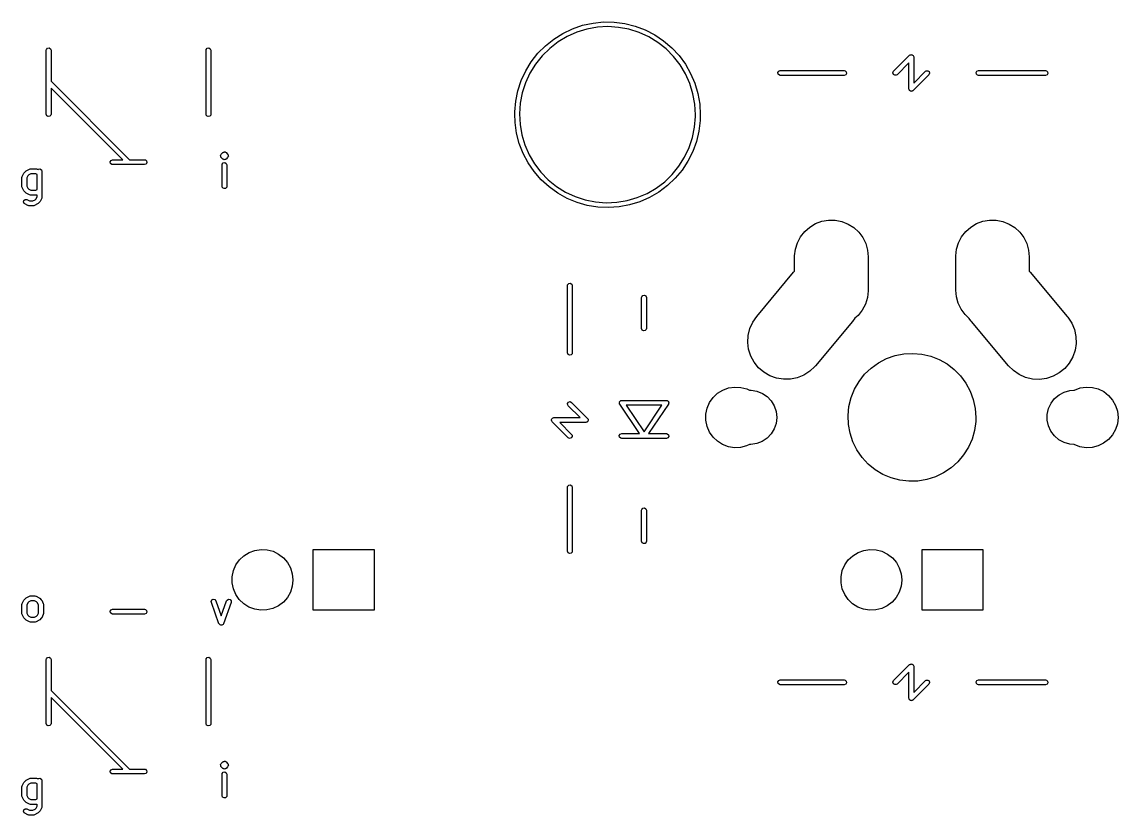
# Model space of a CAD drawing. Extents: x 0 to 132, y -20 to 105.
# Drawn here: x -0.05 to 34.25, y 53.72 to 78.51 of the extents above; entities that cross this region are included whole.
import ezdxf

# ---------------------------------------------------------------- set-up
doc = ezdxf.new("R2010")
doc.units = 0
doc.layers.add('BLACK', color=7, linetype='CONTINUOUS')

msp = doc.modelspace()

# ---------------------------------------------------------------- linework, layer by layer
at = {"layer": 'BLACK', "linetype": 'CONTINUOUS'}
for p, q in [((16.8723, 78.1558), (17.174, 78.2997)), ((17.174, 78.2997), (17.4902, 78.408)), ((17.6282, 78.2888), (17.3112, 78.1922)), ((17.4902, 78.408), (17.8168, 78.4792)), ((17.9545, 78.3467), (17.6282, 78.2888)), ((17.8168, 78.4792), (18.1494, 78.5124)), ((18.2854, 78.3649), (17.9545, 78.3467)), ((18.1494, 78.5124), (18.4836, 78.5071)), ((18.6161, 78.3432), (18.2854, 78.3649)), ((18.4836, 78.5071), (18.815, 78.4635)), ((18.9418, 78.282), (18.6161, 78.3432)), ((18.815, 78.4635), (19.1392, 78.3821)), ((19.2577, 78.182), (18.9418, 78.282)), ((19.1392, 78.3821), (19.4519, 78.2639)), ((19.4519, 78.2639), (19.749, 78.1106)), ((16.3282, 77.7692), (16.5891, 77.9782)), ((16.7233, 77.8888), (16.461, 77.6864)), ((16.5891, 77.9782), (16.8723, 78.1558)), ((17.0081, 78.0582), (16.7233, 77.8888)), ((17.3112, 78.1922), (17.0081, 78.0582)), ((19.5594, 78.0449), (19.2577, 78.182)), ((19.8424, 77.8725), (19.5594, 78.0449)), ((19.749, 78.1106), (20.0264, 77.9242)), ((20.1027, 77.6673), (19.8424, 77.8725)), ((20.0264, 77.9242), (20.2806, 77.7071)), ((0.71, 75.6275), (0.710001, 77.6275)), ((0.710001, 77.6275), (0.714524, 77.6532)), ((0.714524, 77.6532), (0.747501, 77.6925)), ((0.747501, 77.6925), (0.798024, 77.7014)), ((0.798024, 77.7014), (0.842453, 77.6757)), ((0.842453, 77.6757), (0.86, 77.6275)), ((0.86, 77.6275), (0.86, 76.6586)), ((5.71, 77.6275), (5.71452, 77.6532)), ((5.71, 75.6275), (5.71, 77.6275)), ((5.71452, 77.6532), (5.7475, 77.6925)), ((5.7475, 77.6925), (5.79802, 77.7014)), ((5.79802, 77.7014), (5.84245, 77.6757)), ((5.84245, 77.6757), (5.86, 77.6275)), ((5.86, 77.6275), (5.86, 75.6275)), ((15.8869, 77.2685), (16.0931, 77.5316)), ((16.0931, 77.5316), (16.3282, 77.7692)), ((16.461, 77.6864), (16.2248, 77.4539)), ((20.3364, 77.4324), (20.1027, 77.6673)), ((20.2806, 77.7071), (20.5081, 77.4622)), ((15.7122, 76.9835), (15.8869, 77.2685)), ((16.0183, 77.1947), (15.8444, 76.9126)), ((16.2248, 77.4539), (16.0183, 77.1947)), ((20.5402, 77.1711), (20.3364, 77.4324)), ((20.5081, 77.4622), (20.706, 77.1928)), ((20.7111, 76.8872), (20.5402, 77.1711)), ((20.706, 77.1928), (20.8716, 76.9025)), ((27.223, 76.9695), (27.723, 77.4695)), ((27.701, 77.2354), (27.329, 76.8635)), ((27.701, 76.4165), (27.701, 77.2354)), ((27.723, 77.4695), (27.7364, 77.4789)), ((27.7364, 77.4789), (27.7385, 77.4815)), ((27.7385, 77.4815), (27.7405, 77.4818)), ((27.7405, 77.4818), (27.7443, 77.4845)), ((27.7443, 77.4845), (27.7668, 77.4864)), ((27.7668, 77.4864), (27.789, 77.4904)), ((27.789, 77.4904), (27.792, 77.4886)), ((27.792, 77.4886), (27.7954, 77.4889)), ((27.7954, 77.4889), (27.8139, 77.476)), ((27.8139, 77.476), (27.8335, 77.4647)), ((27.8335, 77.4647), (27.8346, 77.4615)), ((27.8346, 77.4615), (27.8374, 77.4595)), ((27.8374, 77.4595), (27.8433, 77.4377)), ((27.8433, 77.4377), (27.851, 77.4165)), ((27.851, 77.4165), (27.851, 76.5976)), ((15.5715, 76.6803), (15.7122, 76.9835)), ((15.8444, 76.9126), (15.7057, 76.6117)), ((20.8467, 76.5848), (20.7111, 76.8872)), ((20.8716, 76.9025), (21.0028, 76.595)), ((23.6021, 76.9295), (23.6278, 76.974)), ((23.611, 76.879), (23.6021, 76.9295)), ((23.6503, 76.846), (23.611, 76.879)), ((23.6278, 76.974), (23.676, 76.9915)), ((23.676, 76.8415), (23.6503, 76.846)), ((23.676, 76.9915), (25.676, 76.9915)), ((25.676, 76.8415), (23.676, 76.8415)), ((25.676, 76.9915), (25.7017, 76.987)), ((25.7242, 76.859), (25.676, 76.8415)), ((25.7017, 76.987), (25.741, 76.954)), ((25.7499, 76.9035), (25.7242, 76.859)), ((25.741, 76.954), (25.7499, 76.9035)), ((27.2013, 76.923), (27.223, 76.9695)), ((27.2146, 76.8735), (27.2013, 76.923)), ((27.2566, 76.8441), (27.2146, 76.8735)), ((27.3077, 76.8485), (27.2566, 76.8441)), ((27.329, 76.8635), (27.3077, 76.8485)), ((28.329, 76.8635), (27.829, 76.3635)), ((27.851, 76.5976), (28.223, 76.9695)), ((28.223, 76.9695), (28.2443, 76.9845)), ((28.2443, 76.9845), (28.2954, 76.9889)), ((28.2954, 76.9889), (28.3374, 76.9595)), ((28.3507, 76.91), (28.329, 76.8635)), ((28.3374, 76.9595), (28.3507, 76.91)), ((29.8021, 76.9295), (29.8278, 76.974)), ((29.811, 76.879), (29.8021, 76.9295)), ((29.8503, 76.846), (29.811, 76.879)), ((29.8278, 76.974), (29.876, 76.9915)), ((29.876, 76.8415), (29.8503, 76.846)), ((29.876, 76.9915), (31.976, 76.9915)), ((31.976, 76.8415), (29.876, 76.8415)), ((31.976, 76.9915), (32.0017, 76.987)), ((32.0242, 76.859), (31.976, 76.8415)), ((32.0017, 76.987), (32.041, 76.954)), ((32.0499, 76.9035), (32.0242, 76.859)), ((32.041, 76.954), (32.0499, 76.9035)), ((0.86, 76.6586), (3.31607, 74.2025)), ((15.4665, 76.363), (15.5715, 76.6803)), ((15.7057, 76.6117), (15.6041, 76.2962)), ((20.9449, 76.2683), (20.8467, 76.5848)), ((21.0028, 76.595), (21.0977, 76.2745)), ((3.10393, 74.2025), (0.86, 76.4464)), ((0.86, 76.4464), (0.86, 75.6275)), ((15.3987, 76.0356), (15.4665, 76.363)), ((15.6041, 76.2962), (15.5411, 75.9709)), ((21.0045, 75.9423), (20.9449, 76.2683)), ((21.0977, 76.2745), (21.1552, 75.9452)), ((27.7087, 76.3953), (27.701, 76.4165)), ((27.7146, 76.3735), (27.7087, 76.3953)), ((27.7174, 76.3715), (27.7146, 76.3735)), ((27.7185, 76.3683), (27.7174, 76.3715)), ((27.7381, 76.357), (27.7185, 76.3683)), ((27.7566, 76.3441), (27.7381, 76.357)), ((27.76, 76.3444), (27.7566, 76.3441)), ((27.763, 76.3426), (27.76, 76.3444)), ((27.7852, 76.3466), (27.763, 76.3426)), ((27.8077, 76.3485), (27.7852, 76.3466)), ((27.8115, 76.3512), (27.8077, 76.3485)), ((27.8135, 76.3515), (27.8115, 76.3512)), ((27.8156, 76.3541), (27.8135, 76.3515)), ((27.829, 76.3635), (27.8156, 76.3541)), ((15.369, 75.7027), (15.3987, 76.0356)), ((15.5411, 75.9709), (15.5177, 75.6403)), ((21.0244, 75.6115), (21.0045, 75.9423)), ((21.1552, 75.9452), (21.1744, 75.6115)), ((0.727547, 75.5793), (0.71, 75.6275)), ((0.771976, 75.5536), (0.727547, 75.5793)), ((0.822499, 75.5625), (0.771976, 75.5536)), ((0.855477, 75.6018), (0.822499, 75.5625)), ((0.86, 75.6275), (0.855477, 75.6018)), ((5.72755, 75.5793), (5.71, 75.6275)), ((5.77198, 75.5536), (5.72755, 75.5793)), ((5.8225, 75.5625), (5.77198, 75.5536)), ((5.85548, 75.6018), (5.8225, 75.5625)), ((5.86, 75.6275), (5.85548, 75.6018)), ((15.3706, 75.6403), (15.369, 75.7027)), ((15.3778, 75.3685), (15.3706, 75.6403)), ((15.5177, 75.6403), (15.5342, 75.3094)), ((20.997, 75.2235), (21.0238, 75.5538)), ((21.0238, 75.5538), (21.0244, 75.6115)), ((21.1744, 75.6115), (21.1687, 75.4292)), ((15.4249, 75.0376), (15.3778, 75.3685)), ((15.5342, 75.3094), (15.5903, 74.9828)), ((20.9306, 74.8989), (20.997, 75.2235)), ((21.1687, 75.4292), (21.1285, 75.0973)), ((15.5097, 74.7143), (15.4249, 75.0376)), ((15.5903, 74.9828), (15.6853, 74.6653)), ((20.8257, 74.5845), (20.9306, 74.8989)), ((21.0505, 74.7723), (20.9356, 74.4584)), ((21.1285, 75.0973), (21.0505, 74.7723)), ((6.18435, 74.3805), (6.23197, 74.4282)), ((6.23197, 74.4282), (6.24007, 74.4338)), ((6.24007, 74.4338), (6.24198, 74.4366)), ((6.24198, 74.4366), (6.2452, 74.4374)), ((6.2452, 74.4374), (6.24538, 74.4375)), ((6.24538, 74.4375), (6.2475, 74.4401)), ((6.2475, 74.4401), (6.24949, 74.4404)), ((6.24949, 74.4404), (6.2533, 74.4431)), ((6.2533, 74.4431), (6.27272, 74.4448)), ((6.27272, 74.4448), (6.29154, 74.4498)), ((6.29154, 74.4498), (6.29464, 74.4484)), ((6.29464, 74.4484), (6.29802, 74.449)), ((6.29802, 74.449), (6.30099, 74.4473)), ((6.30099, 74.4473), (6.30441, 74.4476)), ((6.30441, 74.4476), (6.32037, 74.4364)), ((6.32037, 74.4364), (6.33803, 74.4282)), ((6.33803, 74.4282), (6.38565, 74.3805)), ((15.6311, 74.4029), (15.5097, 74.7143)), ((15.6853, 74.6653), (15.8177, 74.3615)), ((20.6838, 74.285), (20.8257, 74.5845)), ((20.9356, 74.4584), (20.7854, 74.1598)), ((2.71114, 74.1405), (2.73679, 74.185)), ((2.72005, 74.09), (2.71114, 74.1405)), ((2.75935, 74.057), (2.72005, 74.09)), ((2.73679, 74.185), (2.785, 74.2025)), ((2.785, 74.2025), (3.10393, 74.2025)), ((3.31607, 74.2025), (3.785, 74.2025)), ((3.785, 74.2025), (3.81065, 74.198)), ((3.81065, 74.198), (3.84995, 74.165)), ((3.85886, 74.1145), (3.83321, 74.07)), ((3.84995, 74.165), (3.85886, 74.1145)), ((6.16267, 74.334), (6.16553, 74.3402)), ((6.16771, 74.3152), (6.16267, 74.334)), ((6.16494, 74.3469), (6.17611, 74.3629)), ((6.16553, 74.3402), (6.16494, 74.3469)), ((6.16941, 74.2958), (6.16771, 74.3152)), ((6.17508, 74.2877), (6.16941, 74.2958)), ((6.17594, 74.2845), (6.17508, 74.2877)), ((6.17867, 74.2826), (6.17594, 74.2845)), ((6.17611, 74.3629), (6.18435, 74.3805)), ((6.18435, 74.2745), (6.17867, 74.2826)), ((6.23197, 74.2268), (6.18435, 74.2745)), ((6.21452, 74.0674), (6.2475, 74.1067)), ((6.24963, 74.2186), (6.23197, 74.2268)), ((6.2475, 74.1067), (6.29802, 74.1156)), ((6.26559, 74.2074), (6.24963, 74.2186)), ((6.269, 74.2077), (6.26559, 74.2074)), ((6.27198, 74.206), (6.269, 74.2077)), ((6.27536, 74.2066), (6.27198, 74.206)), ((6.27846, 74.2052), (6.27536, 74.2066)), ((6.29728, 74.2102), (6.27846, 74.2052)), ((6.3167, 74.2119), (6.29728, 74.2102)), ((6.29802, 74.1156), (6.34245, 74.09)), ((6.32051, 74.2146), (6.3167, 74.2119)), ((6.3225, 74.2149), (6.32051, 74.2146)), ((6.32462, 74.2175), (6.3225, 74.2149)), ((6.3248, 74.2176), (6.32462, 74.2175)), ((6.32802, 74.2184), (6.3248, 74.2176)), ((6.32993, 74.2212), (6.32802, 74.2184)), ((6.33803, 74.2268), (6.32993, 74.2212)), ((6.38565, 74.2745), (6.33803, 74.2268)), ((6.34245, 74.09), (6.36, 74.0418)), ((6.38565, 74.3805), (6.39133, 74.3724)), ((6.39389, 74.2921), (6.38565, 74.2745)), ((6.39133, 74.3724), (6.39405, 74.3705)), ((6.40506, 74.3081), (6.39389, 74.2921)), ((6.39405, 74.3705), (6.39492, 74.3673)), ((6.39492, 74.3673), (6.40059, 74.3592)), ((6.40059, 74.3592), (6.40229, 74.3398)), ((6.40229, 74.3398), (6.40733, 74.321)), ((6.40733, 74.321), (6.40447, 74.3148)), ((6.40447, 74.3148), (6.40506, 74.3081)), ((15.7875, 74.1074), (15.6311, 74.4029)), ((15.9768, 73.832), (15.7875, 74.1074)), ((15.8177, 74.3615), (15.9856, 74.0758)), ((20.507, 74.0048), (20.6838, 74.285)), ((20.7854, 74.1598), (20.6019, 73.8804)), ((-0.043987, 73.6849), (0.003632, 73.7801)), ((0.003632, 73.7801), (0.016987, 73.7981)), ((0.016987, 73.7981), (0.017681, 73.7996)), ((0.017681, 73.7996), (0.0653, 73.8472)), ((0.0653, 73.8472), (0.083667, 73.8601)), ((0.083667, 73.8601), (0.084792, 73.8612)), ((0.084792, 73.8612), (0.180029, 73.9089)), ((0.231275, 73.7668), (0.162758, 73.7325)), ((0.180029, 73.9089), (0.204996, 73.9163)), ((0.204996, 73.9163), (0.209357, 73.9153)), ((0.209357, 73.9153), (0.213571, 73.9168)), ((0.213571, 73.9168), (0.404047, 73.9168)), ((0.386342, 73.7668), (0.231275, 73.7668)), ((0.424285, 73.7478), (0.386342, 73.7668)), ((0.404047, 73.9168), (0.429699, 73.9123)), ((0.424286, 73.2691), (0.424285, 73.7478)), ((0.429699, 73.9123), (0.433134, 73.9094)), ((0.433134, 73.9094), (0.437588, 73.9089)), ((0.437588, 73.9089), (0.455893, 73.8997)), ((0.455893, 73.8997), (0.461785, 73.9067)), ((0.461785, 73.9067), (0.512308, 73.9156)), ((0.512308, 73.9156), (0.556738, 73.89)), ((0.556738, 73.89), (0.574285, 73.8418)), ((0.574285, 73.8418), (0.574285, 73.0323)), ((2.785, 74.0525), (2.75935, 74.057)), ((3.785, 74.0525), (2.785, 74.0525)), ((3.83321, 74.07), (3.785, 74.0525)), ((6.21, 74.0418), (6.21452, 74.0674)), ((6.21, 73.3751), (6.21, 74.0418)), ((6.36, 74.0418), (6.36, 73.3751)), ((16.1966, 73.5801), (15.9768, 73.832)), ((15.9856, 74.0758), (16.1867, 73.8124)), ((16.1867, 73.8124), (16.4179, 73.575)), ((20.0592, 73.5178), (20.2978, 73.7478)), ((20.2978, 73.7478), (20.507, 74.0048)), ((20.6019, 73.8804), (20.3875, 73.624)), ((-0.051905, 73.3656), (-0.051904, 73.6513)), ((-0.051904, 73.6513), (-0.047381, 73.677)), ((-0.047381, 73.677), (-0.0445, 73.6804)), ((-0.0445, 73.6804), (-0.043987, 73.6849)), ((0.132352, 73.7021), (0.098095, 73.6336)), ((0.098095, 73.6336), (0.098095, 73.3833)), ((0.162758, 73.7325), (0.132352, 73.7021)), ((16.4438, 73.3551), (16.1966, 73.5801)), ((16.4179, 73.575), (16.676, 73.3671)), ((19.7947, 73.3181), (20.0592, 73.5178)), ((20.3875, 73.624), (20.145, 73.3939)), ((-0.050371, 73.3614), (-0.051905, 73.3656)), ((-0.051413, 73.357), (-0.050371, 73.3614)), ((-0.043987, 73.3321), (-0.051413, 73.357)), ((0.003632, 73.2368), (-0.043987, 73.3321)), ((0.004819, 73.2357), (0.003632, 73.2368)), ((0.017681, 73.2173), (0.004819, 73.2357)), ((0.0653, 73.1697), (0.017681, 73.2173)), ((0.066782, 73.169), (0.0653, 73.1697)), ((0.084792, 73.1557), (0.066782, 73.169)), ((0.180029, 73.108), (0.084792, 73.1557)), ((0.098095, 73.3833), (0.132352, 73.3148)), ((0.132352, 73.3148), (0.162758, 73.2844)), ((0.162758, 73.2844), (0.231275, 73.2501)), ((0.184483, 73.1075), (0.180029, 73.108)), ((0.187919, 73.1046), (0.184483, 73.1075)), ((0.213571, 73.1001), (0.187919, 73.1046)), ((0.404047, 73.1001), (0.213571, 73.1001)), ((0.231275, 73.2501), (0.386342, 73.2501)), ((0.386342, 73.2501), (0.424286, 73.2691)), ((0.408261, 73.1017), (0.404047, 73.1001)), ((0.412621, 73.1006), (0.408261, 73.1017)), ((0.424286, 73.1041), (0.412621, 73.1006)), ((0.424286, 73.05), (0.424286, 73.1041)), ((6.22755, 73.3269), (6.21, 73.3751)), ((6.27198, 73.3013), (6.22755, 73.3269)), ((6.3225, 73.3102), (6.27198, 73.3013)), ((6.35548, 73.3495), (6.3225, 73.3102)), ((6.36, 73.3751), (6.35548, 73.3495)), ((16.7153, 73.1601), (16.4438, 73.3551)), ((16.676, 73.3671), (16.9572, 73.1917)), ((17.0073, 72.9975), (16.7153, 73.1601)), ((16.9572, 73.1917), (17.2574, 73.0514)), ((19.2037, 73.0209), (19.5082, 73.1517)), ((19.5082, 73.1517), (19.7947, 73.3181)), ((19.8777, 73.1932), (19.5891, 73.0245)), ((20.145, 73.3939), (19.8777, 73.1932)), ((-0.004151, 72.8849), (0.010476, 72.9341)), ((0.016252, 72.8378), (-0.004151, 72.8849)), ((0.010476, 72.9341), (0.053289, 72.9624)), ((0.037173, 72.8223), (0.016252, 72.8378)), ((0.13241, 72.7747), (0.037173, 72.8223)), ((0.053289, 72.9624), (0.104255, 72.9565)), ((0.104255, 72.9565), (0.183656, 72.9168)), ((0.136864, 72.7742), (0.13241, 72.7747)), ((0.1403, 72.7713), (0.136864, 72.7742)), ((0.165952, 72.7668), (0.1403, 72.7713)), ((0.308809, 72.7668), (0.165952, 72.7668)), ((0.183656, 72.9168), (0.291104, 72.9168)), ((0.291104, 72.9168), (0.359619, 72.951)), ((0.313023, 72.7683), (0.308809, 72.7668)), ((0.317383, 72.7673), (0.313023, 72.7683)), ((0.34235, 72.7747), (0.317383, 72.7673)), ((0.437587, 72.8223), (0.34235, 72.7747)), ((0.359619, 72.951), (0.390026, 72.9814)), ((0.390026, 72.9814), (0.424286, 73.05)), ((0.438711, 72.8235), (0.437587, 72.8223)), ((0.45708, 72.8364), (0.438711, 72.8235)), ((0.504698, 72.884), (0.45708, 72.8364)), ((0.505389, 72.8855), (0.504698, 72.884)), ((0.518748, 72.9035), (0.505389, 72.8855)), ((0.566366, 72.9987), (0.518748, 72.9035)), ((0.566879, 73.0032), (0.566366, 72.9987)), ((0.569762, 73.0066), (0.566879, 73.0032)), ((0.574285, 73.0323), (0.569762, 73.0066)), ((17.3162, 72.8696), (17.0073, 72.9975)), ((17.2574, 73.0514), (17.5723, 72.9482)), ((17.6376, 72.778), (17.3162, 72.8696)), ((17.5723, 72.9482), (17.8973, 72.8835)), ((17.9675, 72.724), (17.6376, 72.778)), ((17.8973, 72.8835), (18.2278, 72.8584)), ((18.3014, 72.7082), (17.9675, 72.724)), ((18.2278, 72.8584), (18.5588, 72.8732)), ((18.6349, 72.731), (18.3014, 72.7082)), ((18.5588, 72.8732), (18.8857, 72.9276)), ((18.9636, 72.7919), (18.6349, 72.731)), ((18.8857, 72.9276), (19.2037, 73.0209)), ((19.2831, 72.8902), (18.9636, 72.7919)), ((19.5891, 73.0245), (19.2831, 72.8902)), ((24.4418, 71.9601), (24.6, 72.0989)), ((24.6, 72.0989), (24.7809, 72.2065)), ((24.7809, 72.2065), (24.9784, 72.2793)), ((24.9784, 72.2793), (25.1858, 72.315)), ((25.1858, 72.315), (25.3962, 72.3122)), ((25.3962, 72.3122), (25.6026, 72.2711)), ((25.6026, 72.2711), (25.7981, 72.1932)), ((25.7981, 72.1932), (25.9761, 72.0809)), ((25.9761, 72.0809), (26.1306, 71.938)), ((29.4818, 71.9601), (29.64, 72.0989)), ((29.64, 72.0989), (29.8209, 72.2065)), ((29.8209, 72.2065), (30.0184, 72.2793)), ((30.0184, 72.2793), (30.2258, 72.315)), ((30.2258, 72.315), (30.4362, 72.3122)), ((30.4362, 72.3122), (30.6426, 72.2711)), ((30.6426, 72.2711), (30.8381, 72.1932)), ((30.8381, 72.1932), (31.0161, 72.0809)), ((31.0161, 72.0809), (31.1706, 71.938)), ((24.2135, 71.6086), (24.3115, 71.7948)), ((24.3115, 71.7948), (24.4418, 71.9601)), ((26.1306, 71.938), (26.2565, 71.7694)), ((26.2565, 71.7694), (26.3496, 71.5806)), ((29.2535, 71.6086), (29.3515, 71.7948)), ((29.3515, 71.7948), (29.4818, 71.9601)), ((31.1706, 71.938), (31.2965, 71.7694)), ((31.2965, 71.7694), (31.3896, 71.5806)), ((24.1264, 71.1986), (24.1511, 71.4076)), ((24.1511, 71.4076), (24.2135, 71.6086)), ((26.3496, 71.5806), (26.4067, 71.3781)), ((26.4067, 71.3781), (26.426, 71.1685)), ((29.1664, 71.1986), (29.1911, 71.4076)), ((29.1911, 71.4076), (29.2535, 71.6086)), ((31.3896, 71.5806), (31.4467, 71.3781)), ((31.4467, 71.3781), (31.466, 71.1685)), ((24.126, 71.1685), (24.1264, 71.1986)), ((24.126, 70.7205), (24.126, 71.1685)), ((26.426, 71.1685), (26.426, 70.1315)), ((29.166, 71.1685), (29.1664, 71.1986)), ((29.166, 70.1315), (29.166, 71.1685)), ((31.466, 71.1685), (31.466, 70.7175)), ((22.9382, 69.3081), (24.0952, 70.687)), ((24.0952, 70.687), (24.1157, 70.7108)), ((24.1157, 70.7108), (24.126, 70.7205)), ((31.466, 70.7175), (31.4968, 70.687)), ((31.4968, 70.687), (32.6538, 69.3081)), ((17.0225, 70.2922), (17.0555, 70.3315)), ((17.0555, 70.3315), (17.106, 70.3404)), ((17.106, 70.3404), (17.1505, 70.3147)), ((17.1505, 70.3147), (17.168, 70.2665)), ((17.018, 70.2665), (17.0225, 70.2922)), ((17.018, 68.1665), (17.018, 70.2665)), ((17.168, 70.2665), (17.168, 68.1665)), ((19.3765, 69.9615), (19.427, 69.9704)), ((19.427, 69.9704), (19.4715, 69.9447)), ((26.4256, 70.1014), (26.4009, 69.8924)), ((26.426, 70.1315), (26.4256, 70.1014)), ((29.1853, 69.9219), (29.166, 70.1315)), ((19.339, 69.8965), (19.3435, 69.9222)), ((19.339, 68.9265), (19.339, 69.8965)), ((19.3435, 69.9222), (19.3765, 69.9615)), ((19.4715, 69.9447), (19.489, 69.8965)), ((19.489, 69.8965), (19.489, 68.9265)), ((26.3385, 69.6914), (26.2405, 69.5052)), ((26.4009, 69.8924), (26.3385, 69.6914)), ((29.2424, 69.7194), (29.1853, 69.9219)), ((29.3355, 69.5306), (29.2424, 69.7194)), ((22.813, 69.1277), (22.9382, 69.3081)), ((26.1102, 69.3399), (26.006, 69.2485)), ((26.2405, 69.5052), (26.1102, 69.3399)), ((29.4614, 69.362), (29.3355, 69.5306)), ((29.589, 69.2441), (29.4614, 69.362)), ((32.6538, 69.3081), (32.6737, 69.2838)), ((32.6737, 69.2838), (32.7941, 69.1002)), ((22.7228, 68.9275), (22.813, 69.1277)), ((25.9337, 69.1443), (24.7767, 67.7654)), ((26.006, 69.2485), (25.9337, 69.1443)), ((29.6384, 69.1687), (29.589, 69.2441)), ((29.6583, 69.1443), (29.6384, 69.1687)), ((30.8153, 67.7654), (29.6583, 69.1443)), ((32.7941, 69.1002), (32.879, 68.8976)), ((19.3565, 68.8783), (19.339, 68.9265)), ((19.401, 68.8526), (19.3565, 68.8783)), ((19.4515, 68.8615), (19.401, 68.8526)), ((19.4845, 68.9008), (19.4515, 68.8615)), ((19.489, 68.9265), (19.4845, 68.9008)), ((22.6582, 68.4949), (22.6706, 68.7142)), ((22.6706, 68.7142), (22.7228, 68.9275)), ((32.879, 68.8976), (32.9256, 68.683)), ((32.9256, 68.683), (32.9323, 68.4635)), ((22.6859, 68.2771), (22.6582, 68.4949)), ((22.7528, 68.0679), (22.6859, 68.2771)), ((32.9323, 68.4635), (32.8989, 68.2465)), ((17.0355, 68.1183), (17.018, 68.1665)), ((17.08, 68.0926), (17.0355, 68.1183)), ((17.1305, 68.1015), (17.08, 68.0926)), ((17.1635, 68.1408), (17.1305, 68.1015)), ((17.168, 68.1665), (17.1635, 68.1408)), ((22.8568, 67.8745), (22.7528, 68.0679)), ((26.751, 67.8553), (27.0017, 67.9855)), ((27.0017, 67.9855), (27.2683, 68.0791)), ((27.2683, 68.0791), (27.5453, 68.1342)), ((27.5453, 68.1342), (27.8274, 68.1498)), ((27.8274, 68.1498), (28.1089, 68.1254)), ((28.1089, 68.1254), (28.3841, 68.0616)), ((28.3841, 68.0616), (28.6476, 67.9597)), ((28.6476, 67.9597), (28.894, 67.8216)), ((32.8265, 68.0392), (32.7175, 67.8485)), ((32.8989, 68.2465), (32.8265, 68.0392)), ((22.9942, 67.7032), (22.8568, 67.8745)), ((23.1606, 67.5599), (22.9942, 67.7032)), ((24.5962, 67.5912), (24.4115, 67.4724)), ((24.7562, 67.7416), (24.5962, 67.5912)), ((24.7767, 67.7654), (24.7562, 67.7416)), ((26.3167, 67.496), (26.5212, 67.691)), ((26.5212, 67.691), (26.751, 67.8553)), ((28.894, 67.8216), (29.1186, 67.6502)), ((29.1186, 67.6502), (29.3168, 67.4489)), ((30.9713, 67.6108), (30.8153, 67.7654)), ((31.1528, 67.4872), (30.9713, 67.6108)), ((32.5756, 67.6809), (32.4056, 67.5419)), ((32.7175, 67.8485), (32.5756, 67.6809)), ((23.3503, 67.4492), (23.1606, 67.5599)), ((23.557, 67.375), (23.3503, 67.4492)), ((23.7737, 67.3397), (23.557, 67.375)), ((23.9933, 67.3445), (23.7737, 67.3397)), ((24.2083, 67.3892), (23.9933, 67.3445)), ((24.4115, 67.4724), (24.2083, 67.3892)), ((25.9999, 67.0299), (26.1418, 67.2742)), ((26.1418, 67.2742), (26.3167, 67.496)), ((29.3168, 67.4489), (29.4847, 67.2217)), ((31.3538, 67.3988), (31.1528, 67.4872)), ((31.5675, 67.3485), (31.3538, 67.3988)), ((31.7869, 67.3379), (31.5675, 67.3485)), ((32.0045, 67.3675), (31.7869, 67.3379)), ((32.2131, 67.4363), (32.0045, 67.3675)), ((32.4056, 67.5419), (32.2131, 67.4363)), ((21.5769, 66.7707), (21.7164, 66.9027)), ((21.7164, 66.9027), (21.8795, 67.0039)), ((21.8795, 67.0039), (22.0597, 67.0702)), ((22.0597, 67.0702), (22.2496, 67.0989)), ((22.2496, 67.0989), (22.4413, 67.0888)), ((22.4413, 67.0888), (22.6271, 67.0404)), ((22.6271, 67.0404), (22.7169, 66.9962)), ((22.7169, 66.9962), (22.7634, 66.9987)), ((22.7634, 66.9987), (22.9446, 66.9687)), ((22.9446, 66.9687), (23.1151, 66.9005)), ((23.1151, 66.9005), (23.2669, 66.7973)), ((25.8939, 66.768), (25.9999, 67.0299)), ((29.4847, 67.2217), (29.6188, 66.973)), ((29.6188, 66.973), (29.7166, 66.708)), ((32.4007, 66.8547), (32.5631, 66.9403)), ((32.5631, 66.9403), (32.7401, 66.9891)), ((32.7401, 66.9891), (32.8664, 66.9957)), ((32.8664, 66.9957), (32.8795, 67.0039)), ((32.8795, 67.0039), (33.0597, 67.0702)), ((33.0597, 67.0702), (33.2496, 67.0989)), ((33.2496, 67.0989), (33.4413, 67.0888)), ((33.4413, 67.0888), (33.6271, 67.0404)), ((33.6271, 67.0404), (33.7994, 66.9556)), ((33.7994, 66.9556), (33.9511, 66.838)), ((17.0206, 66.5859), (17.05, 66.6279)), ((17.025, 66.5348), (17.0206, 66.5859)), ((17.05, 66.6279), (17.0995, 66.6412)), ((17.0995, 66.6412), (17.146, 66.6195)), ((17.146, 66.6195), (17.646, 66.1195)), ((18.6401, 66.6195), (18.6455, 66.6288)), ((18.6429, 66.6041), (18.6401, 66.6195)), ((18.6412, 66.5884), (18.6429, 66.6041)), ((18.6485, 66.5719), (18.6412, 66.5884)), ((18.6455, 66.6288), (18.6466, 66.6394)), ((18.6466, 66.6394), (18.6579, 66.6503)), ((18.649, 66.569), (18.6485, 66.5719)), ((18.6503, 66.5679), (18.649, 66.569)), ((18.6518, 66.5646), (18.6503, 66.5679)), ((19.2731, 65.6415), (18.6518, 66.5646)), ((18.6579, 66.6503), (18.6658, 66.664)), ((18.6658, 66.664), (18.6759, 66.6676)), ((18.6759, 66.6676), (18.6836, 66.675)), ((18.6836, 66.675), (18.6992, 66.6761)), ((18.6992, 66.6761), (18.714, 66.6815)), ((18.714, 66.6815), (20.114, 66.6815)), ((20.1762, 66.5646), (19.5549, 65.6415)), ((20.114, 66.6815), (20.1176, 66.6809)), ((20.1176, 66.6809), (20.1192, 66.6813)), ((20.1192, 66.6813), (20.1219, 66.6801)), ((20.1219, 66.6801), (20.1397, 66.677)), ((20.1397, 66.677), (20.1517, 66.6669)), ((20.1517, 66.6669), (20.166, 66.6605)), ((20.166, 66.6605), (20.1707, 66.6509)), ((20.1707, 66.6509), (20.179, 66.644)), ((20.18, 66.5799), (20.1762, 66.5646)), ((20.179, 66.644), (20.1817, 66.6285)), ((20.1879, 66.5935), (20.18, 66.5799)), ((20.1817, 66.6285), (20.1886, 66.6144)), ((20.1886, 66.6144), (20.186, 66.604)), ((20.186, 66.604), (20.1879, 66.5935)), ((21.3905, 66.4373), (21.4667, 66.6135)), ((21.4667, 66.6135), (21.5769, 66.7707)), ((23.2669, 66.7973), (23.393, 66.6639)), ((23.393, 66.6639), (23.4876, 66.5065)), ((25.8258, 66.4939), (25.8939, 66.768)), ((29.7166, 66.708), (29.776, 66.4318)), ((32.0713, 66.4239), (32.1489, 66.5903)), ((32.1489, 66.5903), (32.2605, 66.7362)), ((32.2605, 66.7362), (32.4007, 66.8547)), ((33.9511, 66.838), (34.0761, 66.6922)), ((34.0761, 66.6922), (34.1692, 66.5242)), ((17.04, 66.5135), (17.025, 66.5348)), ((17.4119, 66.1415), (17.04, 66.5135)), ((18.8549, 66.5315), (19.414, 65.7008)), ((19.9731, 66.5315), (18.8549, 66.5315)), ((19.414, 65.7008), (19.9731, 66.5315)), ((21.3505, 66.0573), (21.3512, 66.2493)), ((21.3512, 66.2493), (21.3905, 66.4373)), ((23.4876, 66.5065), (23.5462, 66.3325)), ((23.5462, 66.3325), (23.566, 66.15)), ((25.797, 66.2128), (25.8258, 66.4939)), ((25.8081, 65.9305), (25.797, 66.2128)), ((29.776, 66.4318), (29.796, 66.15)), ((32.0307, 66.0612), (32.0313, 66.2447)), ((32.0313, 66.2447), (32.0713, 66.4239)), ((34.1692, 66.5242), (34.2266, 66.341)), ((34.2266, 66.341), (34.246, 66.15)), ((16.5191, 66.0795), (16.5209, 66.0825)), ((16.5231, 66.0573), (16.5191, 66.0795)), ((16.5206, 66.0859), (16.5335, 66.1044)), ((16.5209, 66.0825), (16.5206, 66.0859)), ((16.525, 66.0348), (16.5231, 66.0573)), ((16.5277, 66.031), (16.525, 66.0348)), ((16.528, 66.029), (16.5277, 66.031)), ((16.5306, 66.0269), (16.528, 66.029)), ((16.54, 66.0135), (16.5306, 66.0269)), ((16.5335, 66.1044), (16.5448, 66.124)), ((17.04, 65.5135), (16.54, 66.0135)), ((16.5448, 66.124), (16.548, 66.1251)), ((16.548, 66.1251), (16.55, 66.1279)), ((16.55, 66.1279), (16.5718, 66.1338)), ((16.5718, 66.1338), (16.593, 66.1415)), ((16.593, 66.1415), (17.4119, 66.1415)), ((17.593, 65.9915), (16.7741, 65.9915)), ((16.7741, 65.9915), (17.146, 65.6195)), ((17.6142, 65.9992), (17.593, 65.9915)), ((17.636, 66.0051), (17.6142, 65.9992)), ((17.638, 66.0079), (17.636, 66.0051)), ((17.6412, 66.009), (17.638, 66.0079)), ((17.6525, 66.0286), (17.6412, 66.009)), ((17.646, 66.1195), (17.6554, 66.1061)), ((17.6654, 66.0471), (17.6525, 66.0286)), ((17.6554, 66.1061), (17.658, 66.104)), ((17.658, 66.104), (17.6583, 66.102)), ((17.6583, 66.102), (17.661, 66.0982)), ((17.661, 66.0982), (17.6629, 66.0757)), ((17.6629, 66.0757), (17.6669, 66.0535)), ((17.6669, 66.0535), (17.6651, 66.0505)), ((17.6651, 66.0505), (17.6654, 66.0471)), ((21.3885, 65.8691), (21.3505, 66.0573)), ((21.4635, 65.6923), (21.3885, 65.8691)), ((23.5449, 65.9617), (23.4851, 65.7881)), ((23.566, 66.1441), (23.5449, 65.9617)), ((23.566, 66.15), (23.566, 66.1441)), ((25.8588, 65.6526), (25.8081, 65.9305)), ((29.7921, 66.0244), (29.7544, 65.7444)), ((29.796, 66.15), (29.7921, 66.0244)), ((32.0695, 65.8817), (32.0307, 66.0612)), ((32.1459, 65.7148), (32.0695, 65.8817)), ((34.2252, 65.9525), (34.1665, 65.7697)), ((34.246, 66.1434), (34.2252, 65.9525)), ((34.246, 66.15), (34.246, 66.1434)), ((17.0865, 65.4918), (17.04, 65.5135)), ((17.1654, 65.5471), (17.136, 65.5051)), ((17.146, 65.6195), (17.161, 65.5982)), ((17.161, 65.5982), (17.1654, 65.5471)), ((18.6401, 65.5795), (18.6658, 65.624)), ((18.649, 65.529), (18.6401, 65.5795)), ((18.6883, 65.496), (18.649, 65.529)), ((18.6658, 65.624), (18.714, 65.6415)), ((18.714, 65.6415), (19.2731, 65.6415)), ((19.5549, 65.6415), (20.114, 65.6415)), ((20.114, 65.6415), (20.1397, 65.637)), ((20.1622, 65.509), (20.114, 65.4915)), ((20.1397, 65.637), (20.179, 65.604)), ((20.1879, 65.5535), (20.1622, 65.509)), ((20.179, 65.604), (20.1879, 65.5535)), ((21.5725, 65.5343), (21.4635, 65.6923)), ((21.7111, 65.4014), (21.5725, 65.5343)), ((23.3894, 65.6314), (23.2624, 65.4989)), ((23.4851, 65.7881), (23.3894, 65.6314)), ((25.9482, 65.3846), (25.8588, 65.6526)), ((29.7544, 65.7444), (29.6778, 65.4725)), ((32.2564, 65.5681), (32.1459, 65.7148)), ((32.3958, 65.4487), (32.2564, 65.5681)), ((34.0723, 65.6024), (33.9463, 65.4575)), ((34.1665, 65.7697), (34.0723, 65.6024)), ((17.136, 65.5051), (17.0865, 65.4918)), ((18.714, 65.4915), (18.6883, 65.496)), ((20.114, 65.4915), (18.714, 65.4915)), ((21.8736, 65.2991), (21.7111, 65.4014)), ((22.0533, 65.2315), (21.8736, 65.2991)), ((22.243, 65.2015), (22.0533, 65.2315)), ((22.4348, 65.2102), (22.243, 65.2015)), ((22.6209, 65.2573), (22.4348, 65.2102)), ((22.7164, 65.3035), (22.6209, 65.2573)), ((22.7575, 65.301), (22.7164, 65.3035)), ((22.9389, 65.3297), (22.7575, 65.301)), ((23.1098, 65.3967), (22.9389, 65.3297)), ((23.2624, 65.4989), (23.1098, 65.3967)), ((26.0745, 65.1319), (25.9482, 65.3846)), ((29.5635, 65.2141), (29.414, 64.9744)), ((29.6778, 65.4725), (29.5635, 65.2141)), ((32.5576, 65.3619), (32.3958, 65.4487)), ((32.7342, 65.3119), (32.5576, 65.3619)), ((32.8656, 65.3041), (32.7342, 65.3119)), ((32.8736, 65.2991), (32.8656, 65.3041)), ((33.0533, 65.2315), (32.8736, 65.2991)), ((33.243, 65.2015), (33.0533, 65.2315)), ((33.4348, 65.2102), (33.243, 65.2015)), ((33.6209, 65.2573), (33.4348, 65.2102)), ((33.7938, 65.3409), (33.6209, 65.2573)), ((33.9463, 65.4575), (33.7938, 65.3409)), ((26.2351, 64.8995), (26.0745, 65.1319)), ((26.4269, 64.6921), (26.2351, 64.8995)), ((29.414, 64.9744), (29.2323, 64.7582)), ((26.646, 64.5137), (26.4269, 64.6921)), ((26.888, 64.368), (26.646, 64.5137)), ((29.0218, 64.5697), (28.7869, 64.4127)), ((29.2323, 64.7582), (29.0218, 64.5697)), ((27.1482, 64.2578), (26.888, 64.368)), ((27.4212, 64.1854), (27.1482, 64.2578)), ((27.7018, 64.1522), (27.4212, 64.1854)), ((27.9842, 64.1589), (27.7018, 64.1522)), ((28.2629, 64.2053), (27.9842, 64.1589)), ((28.5322, 64.2904), (28.2629, 64.2053)), ((28.7869, 64.4127), (28.5322, 64.2904)), ((17.018, 63.9665), (17.0225, 63.9922)), ((17.018, 61.9665), (17.018, 63.9665)), ((17.0225, 63.9922), (17.0555, 64.0315)), ((17.0555, 64.0315), (17.106, 64.0404)), ((17.106, 64.0404), (17.1505, 64.0147)), ((17.1505, 64.0147), (17.168, 63.9665)), ((17.168, 63.9665), (17.168, 61.9665)), ((19.339, 63.2465), (19.3435, 63.2722)), ((19.339, 62.2765), (19.339, 63.2465)), ((19.3435, 63.2722), (19.3765, 63.3115)), ((19.3765, 63.3115), (19.427, 63.3204)), ((19.427, 63.3204), (19.4715, 63.2947)), ((19.4715, 63.2947), (19.489, 63.2465)), ((19.489, 63.2465), (19.489, 62.2765)), ((19.3565, 62.2283), (19.339, 62.2765)), ((19.401, 62.2026), (19.3565, 62.2283)), ((19.4515, 62.2115), (19.401, 62.2026)), ((19.4845, 62.2508), (19.4515, 62.2115)), ((19.489, 62.2765), (19.4845, 62.2508)), ((6.75496, 61.6924), (6.89484, 61.8247)), ((6.89484, 61.8247), (7.05845, 61.9261)), ((7.05845, 61.9261), (7.23912, 61.9926)), ((7.23912, 61.9926), (7.42947, 62.0214)), ((7.42947, 62.0214), (7.62172, 62.0113)), ((7.62172, 62.0113), (7.80801, 61.9628)), ((7.80801, 61.9628), (7.98075, 61.8778)), ((7.98075, 61.8778), (8.13286, 61.7598)), ((8.13286, 61.7598), (8.25814, 61.6136)), ((9.0635, 60.1175), (9.0635, 62.0225)), ((9.0635, 62.0225), (10.9685, 62.0225)), ((10.9685, 62.0225), (10.9685, 60.1175)), ((17.0355, 61.9183), (17.018, 61.9665)), ((17.08, 61.8926), (17.0355, 61.9183)), ((17.1305, 61.9015), (17.08, 61.8926)), ((17.1635, 61.9408), (17.1305, 61.9015)), ((17.168, 61.9665), (17.1635, 61.9408)), ((25.805, 61.6924), (25.9448, 61.8247)), ((25.9448, 61.8247), (26.1085, 61.9261)), ((26.1085, 61.9261), (26.2891, 61.9926)), ((26.2891, 61.9926), (26.4795, 62.0214)), ((26.4795, 62.0214), (26.6717, 62.0113)), ((26.6717, 62.0113), (26.858, 61.9628)), ((26.858, 61.9628), (27.0307, 61.8778)), ((27.0307, 61.8778), (27.1829, 61.7598)), ((27.1829, 61.7598), (27.3081, 61.6136)), ((28.1135, 60.1175), (28.1135, 62.0225)), ((28.1135, 62.0225), (30.0185, 62.0225)), ((30.0185, 62.0225), (30.0185, 60.1175)), ((6.56809, 61.358), (6.64454, 61.5347)), ((6.64454, 61.5347), (6.75496, 61.6924)), ((8.25814, 61.6136), (8.35148, 61.4452)), ((8.35148, 61.4452), (8.40904, 61.2615)), ((25.6181, 61.358), (25.6945, 61.5347)), ((25.6945, 61.5347), (25.805, 61.6924)), ((27.3081, 61.6136), (27.4015, 61.4452)), ((27.4015, 61.4452), (27.459, 61.2615)), ((6.52805, 60.9771), (6.52872, 61.1696)), ((6.52872, 61.1696), (6.56809, 61.358)), ((8.42848, 61.0633), (8.40769, 60.872)), ((8.40904, 61.2615), (8.4285, 61.07)), ((8.4285, 61.07), (8.42848, 61.0633)), ((25.578, 60.9771), (25.5787, 61.1696)), ((25.5787, 61.1696), (25.6181, 61.358)), ((27.4785, 61.0633), (27.4577, 60.872)), ((27.459, 61.2615), (27.4785, 61.07)), ((27.4785, 61.07), (27.4785, 61.0633)), ((6.5661, 60.7883), (6.52805, 60.9771)), ((6.64132, 60.6111), (6.5661, 60.7883)), ((8.40769, 60.872), (8.34883, 60.6887)), ((25.6161, 60.7883), (25.578, 60.9771)), ((25.6913, 60.6111), (25.6161, 60.7883)), ((27.4577, 60.872), (27.3988, 60.6887)), ((-0.043987, 60.3349), (0.003632, 60.4301)), ((0.003632, 60.4301), (0.016987, 60.4481)), ((0.016987, 60.4481), (0.017681, 60.4496)), ((0.017681, 60.4496), (0.0653, 60.4972)), ((0.0653, 60.4972), (0.083667, 60.5101)), ((0.083667, 60.5101), (0.084792, 60.5112)), ((0.084792, 60.5112), (0.180029, 60.5589)), ((0.162758, 60.3825), (0.132352, 60.3521)), ((0.231275, 60.4168), (0.162758, 60.3825)), ((0.180029, 60.5589), (0.204996, 60.5663)), ((0.204996, 60.5663), (0.209357, 60.5653)), ((0.209357, 60.5653), (0.213571, 60.5668)), ((0.213571, 60.5668), (0.356428, 60.5668)), ((0.338723, 60.4168), (0.231275, 60.4168)), ((0.407238, 60.3825), (0.338723, 60.4168)), ((0.356428, 60.5668), (0.38208, 60.5623)), ((0.38208, 60.5623), (0.385515, 60.5594)), ((0.385515, 60.5594), (0.389969, 60.5589)), ((0.389969, 60.5589), (0.485206, 60.5112)), ((0.437645, 60.3521), (0.407238, 60.3825)), ((0.485206, 60.5112), (0.503211, 60.4979)), ((0.503211, 60.4979), (0.504699, 60.4972)), ((0.504699, 60.4972), (0.552317, 60.4496)), ((0.552317, 60.4496), (0.565179, 60.4312)), ((0.565179, 60.4312), (0.566367, 60.4301)), ((0.566367, 60.4301), (0.613985, 60.3349)), ((5.87191, 60.3922), (5.88974, 60.4403)), ((5.87627, 60.3666), (5.87191, 60.3922)), ((6.11437, 59.6999), (5.87627, 60.3666)), ((5.88974, 60.4403), (5.93433, 60.4657)), ((5.93433, 60.4657), (5.9848, 60.4565)), ((5.9848, 60.4565), (6.01753, 60.417)), ((6.01753, 60.417), (6.185, 59.9481)), ((6.185, 59.9481), (6.35246, 60.417)), ((6.49372, 60.3666), (6.25563, 59.6999)), ((6.35246, 60.417), (6.36535, 60.4396)), ((6.36535, 60.4396), (6.40963, 60.4656)), ((6.40963, 60.4656), (6.4602, 60.457)), ((6.4602, 60.457), (6.49341, 60.4179)), ((6.49341, 60.4179), (6.49372, 60.3666)), ((6.75063, 60.4527), (6.64132, 60.6111)), ((6.88958, 60.3194), (6.75063, 60.4527)), ((8.12803, 60.3757), (7.9751, 60.2587)), ((8.25433, 60.5209), (8.12803, 60.3757)), ((8.34883, 60.6887), (8.25433, 60.5209)), ((25.8006, 60.4527), (25.6913, 60.6111)), ((25.9396, 60.3194), (25.8006, 60.4527)), ((27.178, 60.3757), (27.0251, 60.2587)), ((27.3043, 60.5209), (27.178, 60.3757)), ((27.3988, 60.6887), (27.3043, 60.5209)), ((-0.051905, 60.0156), (-0.051904, 60.3013)), ((-0.051904, 60.3013), (-0.047381, 60.327)), ((-0.047381, 60.327), (-0.0445, 60.3304)), ((-0.0445, 60.3304), (-0.043987, 60.3349)), ((0.132352, 60.3521), (0.098095, 60.2836)), ((0.098095, 60.2836), (0.098095, 60.0333)), ((0.098095, 60.0333), (0.132352, 59.9648)), ((0.471904, 60.2836), (0.437645, 60.3521)), ((0.437645, 59.9648), (0.471905, 60.0333)), ((0.471905, 60.0333), (0.471904, 60.2836)), ((0.613985, 60.3349), (0.621412, 60.3099)), ((0.621412, 60.3099), (0.62037, 60.3055)), ((0.62037, 60.3055), (0.621904, 60.3013)), ((0.621904, 60.3013), (0.621904, 60.0156)), ((2.71114, 60.0905), (2.73679, 60.135)), ((2.72005, 60.04), (2.71114, 60.0905)), ((2.75935, 60.007), (2.72005, 60.04)), ((2.73679, 60.135), (2.785, 60.1525)), ((2.785, 60.1525), (3.785, 60.1525)), ((3.785, 60.1525), (3.81065, 60.148)), ((3.81065, 60.148), (3.84995, 60.115)), ((3.85886, 60.0645), (3.83321, 60.02)), ((3.84995, 60.115), (3.85886, 60.0645)), ((7.05248, 60.2168), (6.88958, 60.3194)), ((7.23269, 60.1491), (7.05248, 60.2168)), ((7.42283, 60.119), (7.23269, 60.1491)), ((7.61514, 60.1277), (7.42283, 60.119)), ((7.80177, 60.1749), (7.61514, 60.1277)), ((7.9751, 60.2587), (7.80177, 60.1749)), ((10.9685, 60.1175), (9.0635, 60.1175)), ((26.1025, 60.2168), (25.9396, 60.3194)), ((26.2827, 60.1491), (26.1025, 60.2168)), ((26.4728, 60.119), (26.2827, 60.1491)), ((26.6651, 60.1277), (26.4728, 60.119)), ((26.8518, 60.1749), (26.6651, 60.1277)), ((27.0251, 60.2587), (26.8518, 60.1749)), ((30.0185, 60.1175), (28.1135, 60.1175)), ((-0.050371, 60.0114), (-0.051905, 60.0156)), ((-0.051413, 60.007), (-0.050371, 60.0114)), ((-0.043987, 59.9821), (-0.051413, 60.007)), ((0.003632, 59.8868), (-0.043987, 59.9821)), ((0.004819, 59.8857), (0.003632, 59.8868)), ((0.017681, 59.8673), (0.004819, 59.8857)), ((0.0653, 59.8197), (0.017681, 59.8673)), ((0.066782, 59.819), (0.0653, 59.8197)), ((0.084792, 59.8057), (0.066782, 59.819)), ((0.180029, 59.758), (0.084792, 59.8057)), ((0.132352, 59.9648), (0.162758, 59.9344)), ((0.162758, 59.9344), (0.231275, 59.9001)), ((0.184483, 59.7575), (0.180029, 59.758)), ((0.187919, 59.7546), (0.184483, 59.7575)), ((0.213571, 59.7501), (0.187919, 59.7546)), ((0.356428, 59.7501), (0.213571, 59.7501)), ((0.231275, 59.9001), (0.338723, 59.9001)), ((0.338723, 59.9001), (0.407238, 59.9344)), ((0.360642, 59.7517), (0.356428, 59.7501)), ((0.365002, 59.7506), (0.360642, 59.7517)), ((0.389969, 59.758), (0.365002, 59.7506)), ((0.485206, 59.8057), (0.389969, 59.758)), ((0.407238, 59.9344), (0.437645, 59.9648)), ((0.48633, 59.8068), (0.485206, 59.8057)), ((0.504699, 59.8197), (0.48633, 59.8068)), ((0.552317, 59.8673), (0.504699, 59.8197)), ((0.553008, 59.8688), (0.552317, 59.8673)), ((0.566367, 59.8868), (0.553008, 59.8688)), ((0.613985, 59.9821), (0.566367, 59.8868)), ((0.614498, 59.9865), (0.613985, 59.9821)), ((0.617381, 59.9899), (0.614498, 59.9865)), ((0.621904, 60.0156), (0.617381, 59.9899)), ((2.785, 60.0025), (2.75935, 60.007)), ((3.785, 60.0025), (2.785, 60.0025)), ((3.83321, 60.02), (3.785, 60.0025)), ((6.11468, 59.6995), (6.11437, 59.6999)), ((6.11468, 59.699), (6.11468, 59.6995)), ((6.13097, 59.6799), (6.11468, 59.699)), ((6.14711, 59.6604), (6.13097, 59.6799)), ((6.25563, 59.6999), (6.24274, 59.6773)), ((6.14758, 59.6603), (6.14711, 59.6604)), ((6.14789, 59.6599), (6.14758, 59.6603)), ((6.17273, 59.6557), (6.14789, 59.6599)), ((6.19758, 59.6512), (6.17273, 59.6557)), ((6.198, 59.6514), (6.19758, 59.6512)), ((6.19847, 59.6513), (6.198, 59.6514)), ((6.22021, 59.6641), (6.19847, 59.6513)), ((6.24216, 59.6766), (6.22021, 59.6641)), ((6.24233, 59.677), (6.24216, 59.6766)), ((6.24274, 59.6773), (6.24233, 59.677)), ((0.747501, 58.6425), (0.798024, 58.6514)), ((0.798024, 58.6514), (0.842453, 58.6257)), ((5.7475, 58.6425), (5.79802, 58.6514)), ((5.79802, 58.6514), (5.84245, 58.6257)), ((0.71, 56.5775), (0.710001, 58.5775)), ((0.710001, 58.5775), (0.714524, 58.6032)), ((0.714524, 58.6032), (0.747501, 58.6425)), ((0.842453, 58.6257), (0.86, 58.5775)), ((0.86, 58.5775), (0.86, 57.6086)), ((5.71, 58.5775), (5.71452, 58.6032)), ((5.71, 56.5775), (5.71, 58.5775)), ((5.71452, 58.6032), (5.7475, 58.6425)), ((5.84245, 58.6257), (5.86, 58.5775)), ((5.86, 58.5775), (5.86, 56.5775)), ((27.223, 57.9195), (27.723, 58.4195)), ((27.723, 58.4195), (27.7364, 58.4289)), ((27.7364, 58.4289), (27.7385, 58.4315)), ((27.7385, 58.4315), (27.7405, 58.4318)), ((27.7405, 58.4318), (27.7443, 58.4345)), ((27.7443, 58.4345), (27.7668, 58.4364)), ((27.7668, 58.4364), (27.789, 58.4404)), ((27.789, 58.4404), (27.792, 58.4386)), ((27.792, 58.4386), (27.7954, 58.4389)), ((27.7954, 58.4389), (27.8139, 58.426)), ((27.8139, 58.426), (27.8335, 58.4147)), ((27.8335, 58.4147), (27.8346, 58.4115)), ((27.8346, 58.4115), (27.8374, 58.4095)), ((27.8374, 58.4095), (27.8433, 58.3877)), ((27.8433, 58.3877), (27.851, 58.3665)), ((27.851, 58.3665), (27.851, 57.5476)), ((27.701, 58.1854), (27.329, 57.8135)), ((27.701, 57.3665), (27.701, 58.1854)), ((23.6021, 57.8795), (23.6278, 57.924)), ((23.611, 57.829), (23.6021, 57.8795)), ((23.6503, 57.796), (23.611, 57.829)), ((23.6278, 57.924), (23.676, 57.9415)), ((23.676, 57.7915), (23.6503, 57.796)), ((23.676, 57.9415), (25.676, 57.9415)), ((25.676, 57.7915), (23.676, 57.7915)), ((25.676, 57.9415), (25.7017, 57.937)), ((25.7242, 57.809), (25.676, 57.7915)), ((25.7017, 57.937), (25.741, 57.904)), ((25.7499, 57.8535), (25.7242, 57.809)), ((25.741, 57.904), (25.7499, 57.8535)), ((27.2013, 57.873), (27.223, 57.9195)), ((27.2146, 57.8235), (27.2013, 57.873)), ((27.2566, 57.7941), (27.2146, 57.8235)), ((27.3077, 57.7985), (27.2566, 57.7941)), ((27.329, 57.8135), (27.3077, 57.7985)), ((28.329, 57.8135), (27.829, 57.3135)), ((27.851, 57.5476), (28.223, 57.9195)), ((28.223, 57.9195), (28.2443, 57.9345)), ((28.2443, 57.9345), (28.2954, 57.9389)), ((28.2954, 57.9389), (28.3374, 57.9095)), ((28.3507, 57.86), (28.329, 57.8135)), ((28.3374, 57.9095), (28.3507, 57.86)), ((29.8021, 57.8795), (29.8278, 57.924)), ((29.811, 57.829), (29.8021, 57.8795)), ((29.8503, 57.796), (29.811, 57.829)), ((29.8278, 57.924), (29.876, 57.9415)), ((29.876, 57.7915), (29.8503, 57.796)), ((29.876, 57.9415), (31.976, 57.9415)), ((31.976, 57.7915), (29.876, 57.7915)), ((31.976, 57.9415), (32.0017, 57.937)), ((32.0242, 57.809), (31.976, 57.7915)), ((32.0017, 57.937), (32.041, 57.904)), ((32.0499, 57.8535), (32.0242, 57.809)), ((32.041, 57.904), (32.0499, 57.8535)), ((0.86, 57.6086), (3.31607, 55.1525)), ((3.10393, 55.1525), (0.86, 57.3964)), ((0.86, 57.3964), (0.86, 56.5775)), ((27.7087, 57.3453), (27.701, 57.3665)), ((27.7146, 57.3235), (27.7087, 57.3453)), ((27.7174, 57.3215), (27.7146, 57.3235)), ((27.7185, 57.3183), (27.7174, 57.3215)), ((27.7381, 57.307), (27.7185, 57.3183)), ((27.7566, 57.2941), (27.7381, 57.307)), ((27.76, 57.2944), (27.7566, 57.2941)), ((27.763, 57.2926), (27.76, 57.2944)), ((27.7852, 57.2966), (27.763, 57.2926)), ((27.8077, 57.2985), (27.7852, 57.2966)), ((27.8115, 57.3012), (27.8077, 57.2985)), ((27.8135, 57.3015), (27.8115, 57.3012)), ((27.8156, 57.3041), (27.8135, 57.3015)), ((27.829, 57.3135), (27.8156, 57.3041)), ((0.727547, 56.5293), (0.71, 56.5775)), ((0.771976, 56.5036), (0.727547, 56.5293)), ((0.822499, 56.5125), (0.771976, 56.5036)), ((0.855477, 56.5518), (0.822499, 56.5125)), ((0.86, 56.5775), (0.855477, 56.5518)), ((5.72755, 56.5293), (5.71, 56.5775)), ((5.77198, 56.5036), (5.72755, 56.5293)), ((5.8225, 56.5125), (5.77198, 56.5036)), ((5.85548, 56.5518), (5.8225, 56.5125)), ((5.86, 56.5775), (5.85548, 56.5518)), ((6.16267, 55.284), (6.16553, 55.2902)), ((6.16771, 55.2652), (6.16267, 55.284)), ((6.16494, 55.2969), (6.17611, 55.3129)), ((6.16553, 55.2902), (6.16494, 55.2969)), ((6.16941, 55.2458), (6.16771, 55.2652)), ((6.17508, 55.2377), (6.16941, 55.2458)), ((6.17594, 55.2345), (6.17508, 55.2377)), ((6.17867, 55.2326), (6.17594, 55.2345)), ((6.17611, 55.3129), (6.18435, 55.3305)), ((6.18435, 55.2245), (6.17867, 55.2326)), ((6.18435, 55.3305), (6.23197, 55.3782)), ((6.23197, 55.1768), (6.18435, 55.2245)), ((6.23197, 55.3782), (6.24007, 55.3838)), ((6.24007, 55.3838), (6.24198, 55.3866)), ((6.24198, 55.3866), (6.2452, 55.3874)), ((6.2452, 55.3874), (6.24538, 55.3875)), ((6.24538, 55.3875), (6.2475, 55.3901)), ((6.2475, 55.3901), (6.24949, 55.3904)), ((6.24949, 55.3904), (6.2533, 55.3931)), ((6.2533, 55.3931), (6.27272, 55.3948)), ((6.27272, 55.3948), (6.29154, 55.3998)), ((6.29154, 55.3998), (6.29464, 55.3984)), ((6.29464, 55.3984), (6.29802, 55.399)), ((6.29802, 55.399), (6.30099, 55.3973)), ((6.30099, 55.3973), (6.30441, 55.3976)), ((6.30441, 55.3976), (6.32037, 55.3864)), ((6.32037, 55.3864), (6.33803, 55.3782)), ((6.33803, 55.3782), (6.38565, 55.3305)), ((6.38565, 55.2245), (6.33803, 55.1768)), ((6.38565, 55.3305), (6.39133, 55.3224)), ((6.39389, 55.2421), (6.38565, 55.2245)), ((6.39133, 55.3224), (6.39405, 55.3205)), ((6.40506, 55.2581), (6.39389, 55.2421)), ((6.39405, 55.3205), (6.39492, 55.3173)), ((6.39492, 55.3173), (6.40059, 55.3092)), ((6.40059, 55.3092), (6.40229, 55.2898)), ((6.40229, 55.2898), (6.40733, 55.271)), ((6.40733, 55.271), (6.40447, 55.2648)), ((6.40447, 55.2648), (6.40506, 55.2581)), ((2.71114, 55.0905), (2.73679, 55.135)), ((2.72005, 55.04), (2.71114, 55.0905)), ((2.75935, 55.007), (2.72005, 55.04)), ((2.73679, 55.135), (2.785, 55.1525)), ((2.785, 55.0025), (2.75935, 55.007)), ((2.785, 55.1525), (3.10393, 55.1525)), ((3.785, 55.0025), (2.785, 55.0025)), ((3.31607, 55.1525), (3.785, 55.1525)), ((3.785, 55.1525), (3.81065, 55.148)), ((3.83321, 55.02), (3.785, 55.0025)), ((3.81065, 55.148), (3.84995, 55.115)), ((3.85886, 55.0645), (3.83321, 55.02)), ((3.84995, 55.115), (3.85886, 55.0645)), ((6.21, 54.9918), (6.21452, 55.0174)), ((6.21, 54.3251), (6.21, 54.9918)), ((6.21452, 55.0174), (6.2475, 55.0567)), ((6.24963, 55.1686), (6.23197, 55.1768)), ((6.2475, 55.0567), (6.29802, 55.0656)), ((6.26559, 55.1574), (6.24963, 55.1686)), ((6.269, 55.1577), (6.26559, 55.1574)), ((6.27198, 55.156), (6.269, 55.1577)), ((6.27536, 55.1566), (6.27198, 55.156)), ((6.27846, 55.1552), (6.27536, 55.1566)), ((6.29728, 55.1602), (6.27846, 55.1552)), ((6.3167, 55.1619), (6.29728, 55.1602)), ((6.29802, 55.0656), (6.34245, 55.04)), ((6.32051, 55.1646), (6.3167, 55.1619)), ((6.3225, 55.1649), (6.32051, 55.1646)), ((6.32462, 55.1675), (6.3225, 55.1649)), ((6.3248, 55.1676), (6.32462, 55.1675)), ((6.32802, 55.1684), (6.3248, 55.1676)), ((6.32993, 55.1712), (6.32802, 55.1684)), ((6.33803, 55.1768), (6.32993, 55.1712)), ((6.34245, 55.04), (6.36, 54.9918)), ((6.36, 54.9918), (6.36, 54.3251)), ((-0.051905, 54.3156), (-0.051904, 54.6013)), ((-0.051904, 54.6013), (-0.047381, 54.627)), ((-0.047381, 54.627), (-0.0445, 54.6304)), ((-0.0445, 54.6304), (-0.043987, 54.6349)), ((-0.043987, 54.6349), (0.003632, 54.7301)), ((0.003632, 54.7301), (0.016987, 54.7481)), ((0.016987, 54.7481), (0.017681, 54.7496)), ((0.017681, 54.7496), (0.0653, 54.7972)), ((0.0653, 54.7972), (0.083667, 54.8101)), ((0.083667, 54.8101), (0.084792, 54.8112)), ((0.084792, 54.8112), (0.180029, 54.8589)), ((0.132352, 54.6521), (0.098095, 54.5836)), ((0.098095, 54.5836), (0.098095, 54.3333)), ((0.162758, 54.6825), (0.132352, 54.6521)), ((0.231275, 54.7168), (0.162758, 54.6825)), ((0.180029, 54.8589), (0.204996, 54.8663)), ((0.204996, 54.8663), (0.209357, 54.8653)), ((0.209357, 54.8653), (0.213571, 54.8668)), ((0.213571, 54.8668), (0.404047, 54.8668)), ((0.386342, 54.7168), (0.231275, 54.7168)), ((0.424285, 54.6978), (0.386342, 54.7168)), ((0.404047, 54.8668), (0.429699, 54.8623)), ((0.424286, 54.2191), (0.424285, 54.6978)), ((0.429699, 54.8623), (0.433134, 54.8594)), ((0.433134, 54.8594), (0.437588, 54.8589)), ((0.437588, 54.8589), (0.455893, 54.8497)), ((0.455893, 54.8497), (0.461785, 54.8567)), ((0.461785, 54.8567), (0.512308, 54.8656)), ((0.512308, 54.8656), (0.556738, 54.84)), ((0.556738, 54.84), (0.574285, 54.7918)), ((0.574285, 54.7918), (0.574285, 53.9823)), ((-0.050371, 54.3114), (-0.051905, 54.3156)), ((-0.051413, 54.307), (-0.050371, 54.3114)), ((-0.043987, 54.2821), (-0.051413, 54.307)), ((0.003632, 54.1868), (-0.043987, 54.2821)), ((0.098095, 54.3333), (0.132352, 54.2648)), ((0.132352, 54.2648), (0.162758, 54.2344)), ((0.162758, 54.2344), (0.231275, 54.2001)), ((0.231275, 54.2001), (0.386342, 54.2001)), ((0.386342, 54.2001), (0.424286, 54.2191)), ((6.22755, 54.2769), (6.21, 54.3251)), ((6.27198, 54.2513), (6.22755, 54.2769)), ((6.3225, 54.2602), (6.27198, 54.2513)), ((6.35548, 54.2995), (6.3225, 54.2602)), ((6.36, 54.3251), (6.35548, 54.2995)), ((-0.004151, 53.8349), (0.010476, 53.8841)), ((0.004819, 54.1857), (0.003632, 54.1868)), ((0.017681, 54.1673), (0.004819, 54.1857)), ((0.010476, 53.8841), (0.053289, 53.9124)), ((0.0653, 54.1197), (0.017681, 54.1673)), ((0.053289, 53.9124), (0.104255, 53.9065)), ((0.066782, 54.119), (0.0653, 54.1197)), ((0.084792, 54.1057), (0.066782, 54.119)), ((0.180029, 54.058), (0.084792, 54.1057)), ((0.104255, 53.9065), (0.183656, 53.8668)), ((0.184483, 54.0575), (0.180029, 54.058)), ((0.183656, 53.8668), (0.291104, 53.8668)), ((0.187919, 54.0546), (0.184483, 54.0575)), ((0.213571, 54.0501), (0.187919, 54.0546)), ((0.404047, 54.0501), (0.213571, 54.0501)), ((0.291104, 53.8668), (0.359619, 53.901)), ((0.359619, 53.901), (0.390026, 53.9314)), ((0.390026, 53.9314), (0.424286, 54)), ((0.408261, 54.0517), (0.404047, 54.0501)), ((0.412621, 54.0506), (0.408261, 54.0517)), ((0.424286, 54.0541), (0.412621, 54.0506)), ((0.424286, 54), (0.424286, 54.0541)), ((0.518748, 53.8535), (0.505389, 53.8355)), ((0.566366, 53.9487), (0.518748, 53.8535)), ((0.566879, 53.9532), (0.566366, 53.9487)), ((0.569762, 53.9566), (0.566879, 53.9532)), ((0.574285, 53.9823), (0.569762, 53.9566)), ((0.016252, 53.7878), (-0.004151, 53.8349)), ((0.037173, 53.7723), (0.016252, 53.7878)), ((0.13241, 53.7247), (0.037173, 53.7723)), ((0.136864, 53.7242), (0.13241, 53.7247)), ((0.1403, 53.7213), (0.136864, 53.7242)), ((0.165952, 53.7168), (0.1403, 53.7213)), ((0.308809, 53.7168), (0.165952, 53.7168)), ((0.313023, 53.7183), (0.308809, 53.7168)), ((0.317383, 53.7173), (0.313023, 53.7183)), ((0.34235, 53.7247), (0.317383, 53.7173)), ((0.437587, 53.7723), (0.34235, 53.7247)), ((0.438711, 53.7735), (0.437587, 53.7723)), ((0.45708, 53.7864), (0.438711, 53.7735)), ((0.504698, 53.834), (0.45708, 53.7864)), ((0.505389, 53.8355), (0.504698, 53.834))]:
    msp.add_line(p, q, dxfattribs=at)

doc.saveas('drawing.dxf')
